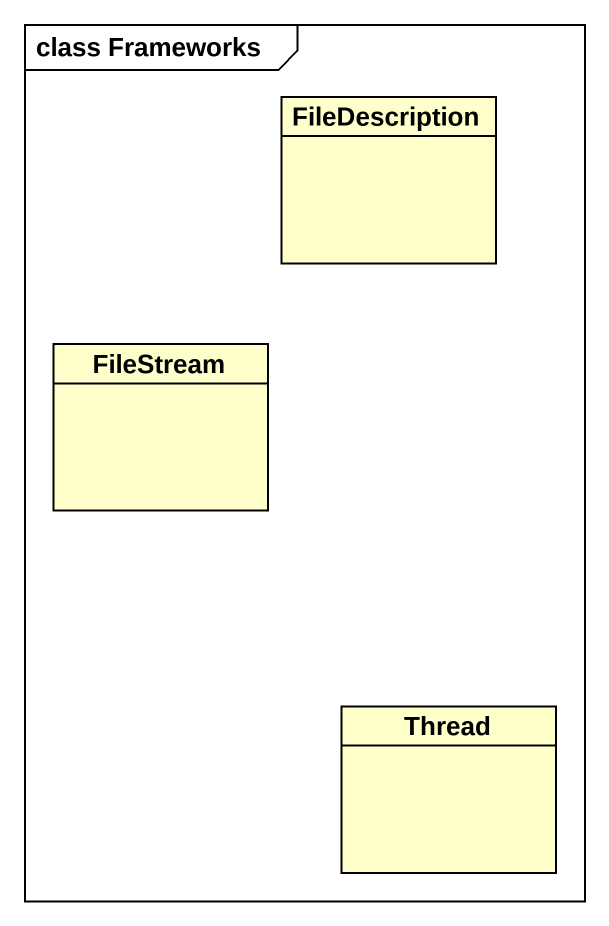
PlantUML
@startuml
mainframe class Frameworks
hide circle
hide empty members
class FileDescription
class FileStream
class Thread
@enduml
